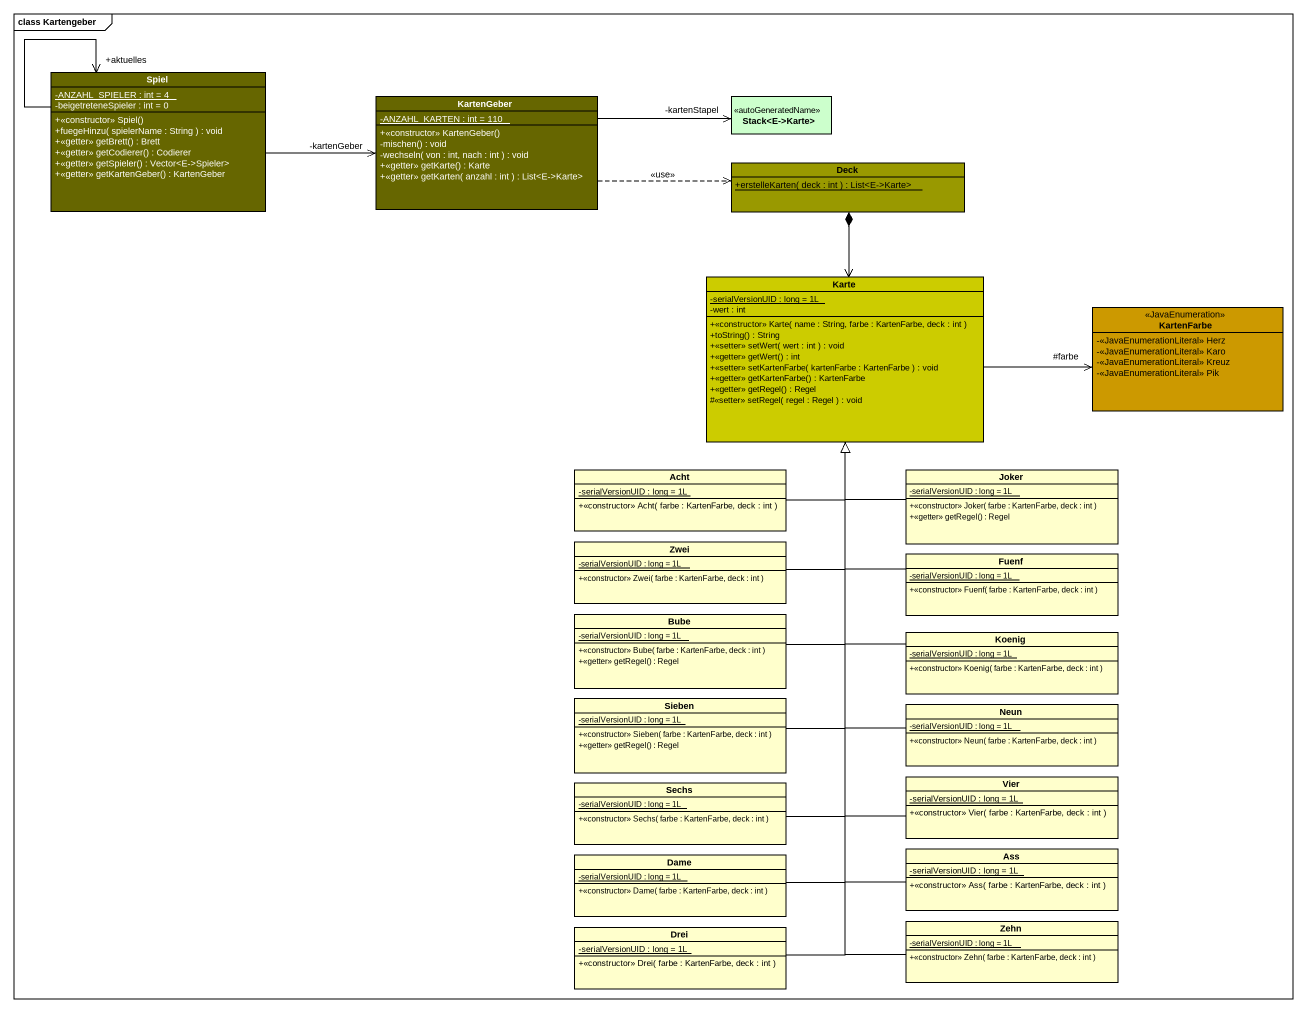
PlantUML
@startuml
mainframe class Kartengeber
hide circle
hide empty members
skinparam classAttributeIconSize 0
class Spiel #666600 {
  {static} -ANZAHL_SPIELER : int = 4
  -beigetreteneSpieler : int = 0
  +<<constructor>> Spiel()
  +fuegeHinzu( spielerName : String ) : void
  +<<getter>> getBrett() : Brett
  +<<getter>> getCodierer() : Codierer
  +<<getter>> getSpieler() : Vector<E->Spieler>
  +<<getter>> getKartenGeber() : KartenGeber
}
class KartenGeber #666600 {
  {static} -ANZAHL_KARTEN : int = 110
  +<<constructor>> KartenGeber()
  -mischen() : void
  -wechseln( von : int, nach : int ) : void
  +<<getter>> getKarte() : Karte
  +<<getter>> getKarten( anzahl : int ) : List<E->Karte>
}
class "Stack<E->Karte>" as Stack_E_Karte <<autoGeneratedName>> #CCFFCC
class Deck #999900 {
  {static} +erstelleKarten( deck : int ) : List<E->Karte>
}
class Karte #CCCC00 {
  {static} -serialVersionUID : long = 1L
  -wert : int
  +<<constructor>> Karte( name : String, farbe : KartenFarbe, deck : int )
  +toString() : String
  +<<setter>> setWert( wert : int ) : void
  +<<getter>> getWert() : int
  +<<setter>> setKartenFarbe( kartenFarbe : KartenFarbe ) : void
  +<<getter>> getKartenFarbe() : KartenFarbe
  +<<getter>> getRegel() : Regel
  #<<setter>> setRegel( regel : Regel ) : void
}
class KartenFarbe <<JavaEnumeration>> #CC9900 {
  -<<JavaEnumerationLiteral>> Herz
  -<<JavaEnumerationLiteral>> Karo
  -<<JavaEnumerationLiteral>> Kreuz
  -<<JavaEnumerationLiteral>> Pik
}
class Acht #FFFFCC {
  {static} -serialVersionUID : long = 1L
  +<<constructor>> Acht( farbe : KartenFarbe, deck : int )
}
class Joker #FFFFCC {
  {static} -serialVersionUID : long = 1L
  +<<constructor>> Joker( farbe : KartenFarbe, deck : int )
  +<<getter>> getRegel() : Regel
}
class Zwei #FFFFCC {
  {static} -serialVersionUID : long = 1L
  +<<constructor>> Zwei( farbe : KartenFarbe, deck : int )
}
class Fuenf #FFFFCC {
  {static} -serialVersionUID : long = 1L
  +<<constructor>> Fuenf( farbe : KartenFarbe, deck : int )
}
class Bube #FFFFCC {
  {static} -serialVersionUID : long = 1L
  +<<constructor>> Bube( farbe : KartenFarbe, deck : int )
  +<<getter>> getRegel() : Regel
}
class Koenig #FFFFCC {
  {static} -serialVersionUID : long = 1L
  +<<constructor>> Koenig( farbe : KartenFarbe, deck : int )
}
class Sieben #FFFFCC {
  {static} -serialVersionUID : long = 1L
  +<<constructor>> Sieben( farbe : KartenFarbe, deck : int )
  +<<getter>> getRegel() : Regel
}
class Neun #FFFFCC {
  {static} -serialVersionUID : long = 1L
  +<<constructor>> Neun( farbe : KartenFarbe, deck : int )
}
class Sechs #FFFFCC {
  {static} -serialVersionUID : long = 1L
  +<<constructor>> Sechs( farbe : KartenFarbe, deck : int )
}
class Vier #FFFFCC {
  {static} -serialVersionUID : long = 1L
  +<<constructor>> Vier( farbe : KartenFarbe, deck : int )
}
class Ass #FFFFCC {
  {static} -serialVersionUID : long = 1L
  +<<constructor>> Ass( farbe : KartenFarbe, deck : int )
}
class Dame #FFFFCC {
  {static} -serialVersionUID : long = 1L
  +<<constructor>> Dame( farbe : KartenFarbe, deck : int )
}
class Drei #FFFFCC {
  {static} -serialVersionUID : long = 1L
  +<<constructor>> Drei( farbe : KartenFarbe, deck : int )
}
class Zehn #FFFFCC {
  {static} -serialVersionUID : long = 1L
  +<<constructor>> Zehn( farbe : KartenFarbe, deck : int )
}
Spiel "+aktuelles" <-- Spiel
KartenGeber "-kartenGeber" <-left- Spiel
KartenGeber .right.> Deck : <<use>>
Stack_E_Karte "-kartenStapel" <-left- KartenGeber
Deck *--> Karte
KartenFarbe "#farbe" <-left- Karte
Acht -up-|> Karte
Joker -up-|> Karte
Zwei -up-|> Karte
Fuenf -up-|> Karte
Bube -up-|> Karte
Koenig -up-|> Karte
Sieben -up-|> Karte
Neun -up-|> Karte
Sechs -up-|> Karte
Vier -up-|> Karte
Ass -up-|> Karte
Dame -up-|> Karte
Drei -up-|> Karte
Zehn -up-|> Karte
@enduml
